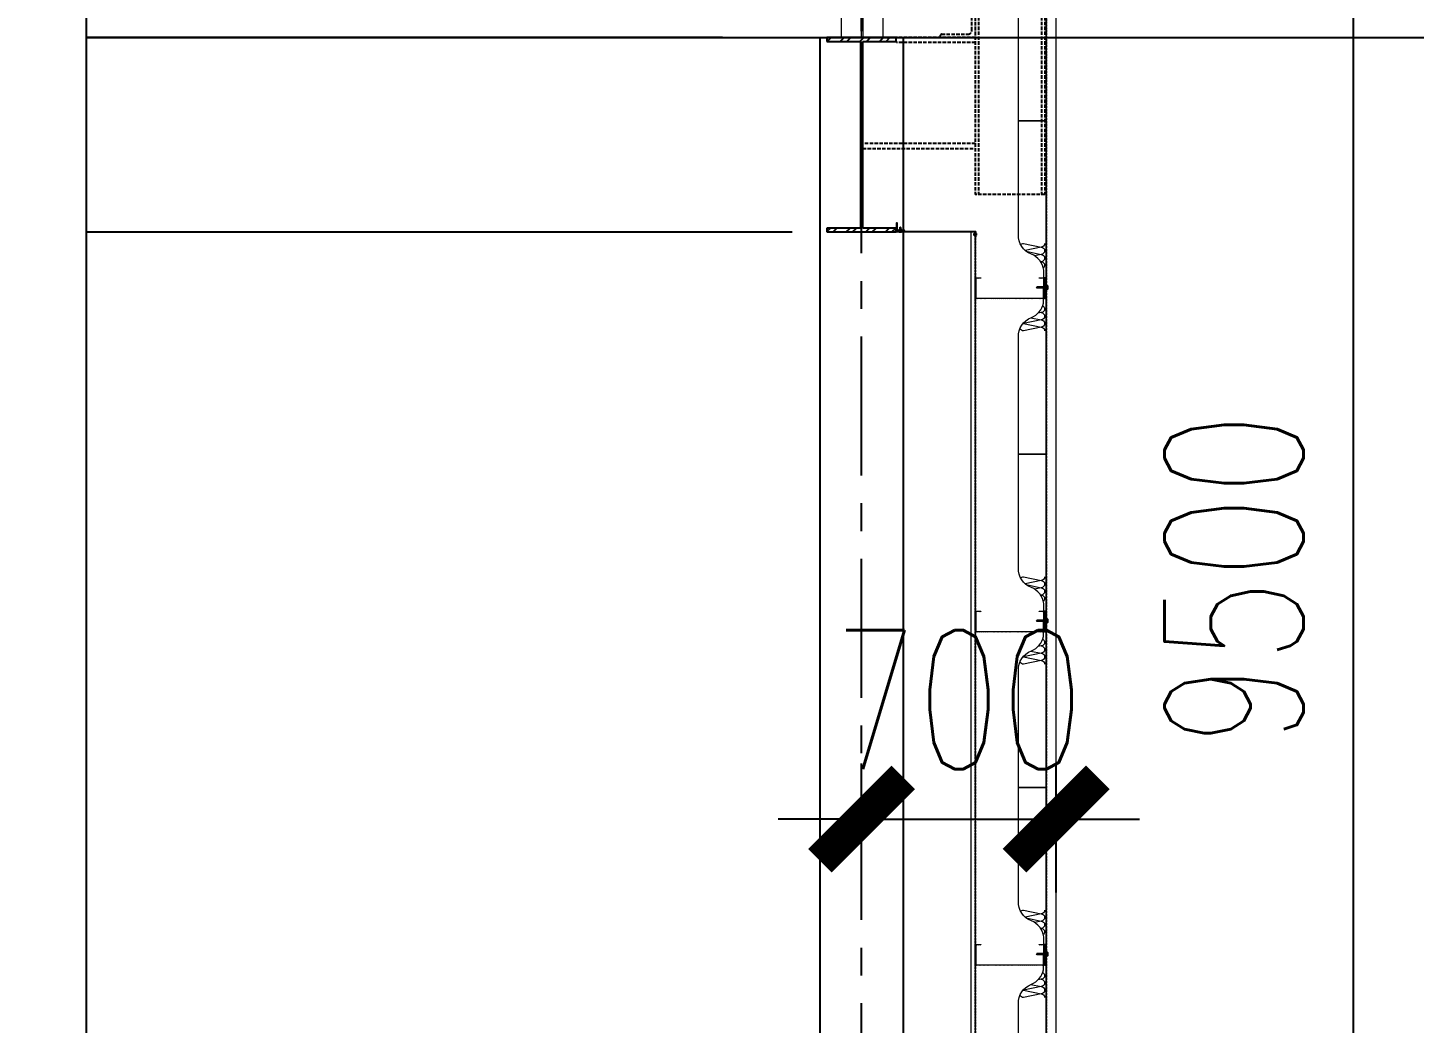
# Model space of a CAD drawing. Extents: x 220580 to 2027826, y -309201 to 71987.
# Drawn here: x 401060 to 406049, y -157128 to -153544 of the extents above; entities that cross this region are included whole.
import ezdxf
from ezdxf.enums import TextEntityAlignment as Align

# ---------------------------------------------------------------- set-up
doc = ezdxf.new("R2010")
doc.units = 0
for name, pattern in [('__DASH', [0.35, 0.25, -0.1]), ('CENTER', [2, 1.25, -0.25, 0.25, -0.25]), ('DOTE', [2.42, 2, -0.2, 0.02, -0.2]), ('ZN-DASH', [0.35, 0.25, -0.1]), ('ZN-DOT', [0.25, 0, -0.25])]:
    doc.linetypes.add(name, pattern=pattern)
for name, color, linetype in [('!ZN1-填充-8', 8, 'Continuous'), ('!ZN4-配件-11', 11, 'Continuous'), ('!ZN5-钢材断面-2', 2, 'Continuous'), ('!ZN6-层高线-8', 8, 'ZN-DOT'), ('!ZN6-虚线-8', 8, 'ZN-DASH'), ('1 轴线 辅助线', 1, 'CENTER'), ('3符号', 173, 'Continuous'), ('A-AXIS-DOTE', 14, 'DOTE'), ('A-LIN-V', 9, 'Continuous'), ('DIM', 173, 'Continuous'), ('Steel', 4, 'Continuous'), ('建-墙-填充', 8, 'Continuous'), ('建-柱-钢', 9, 'Continuous')]:
    doc.layers.add(name, color=color, linetype=linetype)
doc.layers.add('0_INSULATION', color=252, linetype='Continuous', lineweight=9, transparency=0.2)
for name, color, linetype, lineweight in [('0_PURLIN-CON', 253, 'Continuous', 15), ('0_SCREW RIVET', 4, 'Continuous', 15), ('S-dim', 81, 'Continuous', 0), ('彩钢板', 6, 'Continuous', 15), ('防火岩棉', 252, 'Continuous', 13)]:
    doc.layers.add(name, color=color, linetype=linetype, lineweight=lineweight)
doc.styles.add('DHTEXT-1', font='ROMANS.shx', dxfattribs={"width": 0.7, "bigfont": 'CHINESE.shx'})
doc.dimstyles.new('ZN200', dxfattribs={"dimscale": 200, "dimtxt": 2.5, "dimasz": 1.5, "dimexe": 1, "dimexo": 2, "dimgap": 0.9, "dimtad": 1, "dimdec": 0, "dimdsep": 46, "dimtxsty": 'DHTEXT-1', "dimblk": 'ARCHTICK', "dimcen": 2.5, "dimclrd": 173, "dimclre": 173, "dimclrt": 7, "dimazin": 2, "dimtfac": 1, "dimtdec": 0, "dimtix": 1, "dimtmove": 2, "dimatfit": 3, "dimfxl": 0, "dimtolj": 1, "dimtzin": 0, "dimarcsym": 0})

# ---------------------------------------------------------------- blocks, each defined once
blk = doc.blocks.new('_ArchTick')
at = {"color": 0, "linetype": 'ByBlock', "const_width": 0.4}
blk.add_lwpolyline([(-0.5, -0.5), (0.5, 0.5)], dxfattribs=at)
blk = doc.blocks.new('*D866')
at = {"layer": 'Defpoints', "color": 0, "ltscale": 2, "transparency": 16777216}
for p in [(404993.2, -150779.4), (405830.1, -150779.4), (404993.2, -160279.4)]:
    blk.add_point(p, dxfattribs=at)
at = {"layer": 'DIM', "color": 173, "linetype": 'ByBlock', "lineweight": -2, "ltscale": 2, "transparency": 16777216}
for p, q in [((405393.2, -150779.4), (406030.1, -150779.4)), ((405830.1, -160279.4), (405830.1, -150779.4)), ((405393.2, -160279.4), (406030.1, -160279.4))]:
    blk.add_line(p, q, dxfattribs=at)
at = {"layer": 'DIM', "color": 173, "lineweight": -2, "ltscale": 2, "transparency": 16777216, "xscale": 300, "yscale": 300, "zscale": 300}
for p, rotation in [((405830.1, -150779.4), 90), ((405830.1, -160279.4), 270)]:
    blk.add_blockref('_ArchTick', p, dxfattribs=dict(at, rotation=rotation))
at = {"layer": 'DIM', "color": 7, "ltscale": 2, "transparency": 16777216, "insert": (405400.1, -155529.4), "char_height": 500, "attachment_point": 5, "rotation": 90, "style": 'DHTEXT-1'}
blk.add_mtext('\\A1;9500', dxfattribs=at)
blk = doc.blocks.new('*U612')
at = {"layer": '0_INSULATION'}
for p, q in [((114761.4, -53978.9), (114793, -53985.5)), ((114793, -53985.5), (114764.4, -53991.4)), ((114766.5, -53993.1), (114793, -53998.6)), ((114793, -53998.6), (114781.2, -54001)), ((114793, -54103.5), (114787.5, -54104.6)), ((114789.3, -54102.7), (114793, -54103.5)), ((114793, -54116.6), (114761.4, -54123.2)), ((114761.4, -54123.2), (114793, -54129.7)), ((114793, -54129.7), (114761.4, -54136.3)), ((114774.8, -54112.8), (114793, -54116.6))]:
    blk.add_line(p, q, dxfattribs=at)
blk.add_lwpolyline([(114802.2, -53758.1), (114802.2, -54358.1), (114752.2, -54358.1), (114752.2, -54147.5, -0.323318), (114775.7, -54112.5, 0.242761), (114797.7, -54086.4), (114798.1, -54027, 0.256774), (114775.7, -53998.1, -0.323318), (114752.2, -53963.1), (114752.2, -53758.1)], format="xyb", close=True, dxfattribs=at)
at = {"layer": '0_INSULATION', "extrusion": (0, 0, -1)}
for centre, start_param, end_param in [((114761.4, -53985.5), 5.406397, 6.283185), ((114793, -53978.9), 1.570796, 3.141593), ((114793, -53992), 0, 1.570796), ((114793, -53992), 1.570796, 3.141593), ((114793, -54005.2), 0, 1.570796), ((114793, -54005.2), 1.570796, 3.141593), ((114793, -54018.3), 0, 1.570796), ((114793, -54018.3), 1.570796, 2.416555), ((114793, -54096.9), 1.570796, 3.141593), ((114793, -54110), 0, 1.570796), ((114793, -54096.9), 0.524657, 1.570796), ((114761.4, -54129.7), 6.139662, 6.283185), ((114761.4, -54116.6), 3.141593, 3.269368), ((114793, -54110), 1.570796, 3.141593), ((114793, -54123.1), 0, 1.570796), ((114793, -54123.1), 1.570796, 3.141593), ((114793, -54136.3), 0, 1.570796), ((114761.4, -54129.7), 3.141593, 4.407145)]:
    blk.add_ellipse(centre, major_axis=(0, 6.56), ratio=0.988253, start_param=start_param, end_param=end_param, dxfattribs=at)
blk = doc.blocks.new('*U1967')
at = {"layer": '0_PURLIN-CON', "linetype": 'ByBlock', "lineweight": -2}
h = blk.add_hatch(dxfattribs=at)
h.set_pattern_fill('ANSI32', color=256, scale=2, angle=2.8624)
h.set_pattern_definition([(47.862405, (-81115.591, 63372.253), (-7.0631283, 6.3904494), []), (47.862405, (-81111.1065, 63372.477), (-7.0631283, 6.3904494), [])])
edge = h.paths.add_edge_path()
edge.add_line((75, 20), (75, 5))
edge.add_arc((70, 5), 5, -90, 0, ccw=False)
edge.add_line((70, 0), (5, 0))
edge.add_arc((5, 5), 5, 180, 270, ccw=False)
edge.add_line((0, 5), (0, 245))
edge.add_arc((5, 245), 5, 90, 180, ccw=False)
edge.add_line((5, 250), (70, 250))
edge.add_arc((70, 245), 5, 0, 90, ccw=False)
edge.add_line((75, 245), (75, 230))
edge.add_line((75, 230), (73, 230))
edge.add_line((73, 230), (73, 245))
edge.add_arc((70, 245), 3, 0, 90)
edge.add_line((70, 248), (5, 248))
edge.add_arc((5, 245), 3, 90, 180)
edge.add_line((2, 245), (2, 5))
edge.add_arc((5, 5), 3, 180, 270)
edge.add_line((5, 2), (70, 2))
edge.add_arc((70, 5), 3, 270, 360)
edge.add_line((73, 5), (73, 20))
edge.add_line((73, 20), (75, 20))
at = {"color": 0, "linetype": 'ByBlock'}
for p in [(0, 250), (75, 250), (0, 0), (75, 0)]:
    blk.add_point(p, dxfattribs=at)
at = {"layer": '0_PURLIN-CON', "linetype": 'ByBlock', "lineweight": -2}
blk.add_lwpolyline([(75, 20), (75, 5, -0.414214), (70, 0), (5, 0, -0.414214), (0, 5), (0, 245, -0.414214), (5, 250), (70, 250, -0.414214), (75, 245), (75, 230), (73, 230), (73, 245, 0.414214), (70, 248), (5, 248, 0.414214), (2, 245), (2, 5, 0.414214), (5, 2), (70, 2, 0.414214), (73, 5), (73, 20)], format="xyb", close=True, dxfattribs=at)
blk = doc.blocks.new('*U613')
at = {"layer": '0_INSULATION'}
for p, q in [((114761.4, -53978.9), (114793, -53985.5)), ((114793, -53985.5), (114764.4, -53991.4)), ((114766.5, -53993.1), (114793, -53998.6)), ((114793, -53998.6), (114781.2, -54001)), ((114793, -54103.5), (114787.5, -54104.6)), ((114789.3, -54102.7), (114793, -54103.5)), ((114793, -54116.6), (114761.4, -54123.2)), ((114761.4, -54123.2), (114793, -54129.7)), ((114793, -54129.7), (114761.4, -54136.3)), ((114774.8, -54112.8), (114793, -54116.6))]:
    blk.add_line(p, q, dxfattribs=at)
blk.add_lwpolyline([(114802.2, -53758.1), (114802.2, -54358.1), (114752.2, -54358.1), (114752.2, -54147.5, -0.323318), (114775.7, -54112.5, 0.242761), (114797.7, -54086.4), (114798.1, -54027, 0.256774), (114775.7, -53998.1, -0.323318), (114752.2, -53963.1), (114752.2, -53758.1)], format="xyb", close=True, dxfattribs=at)
at = {"layer": '0_INSULATION', "extrusion": (0, 0, -1)}
for centre, start_param, end_param in [((114761.4, -53985.5), 5.406397, 6.283185), ((114793, -53978.9), 1.570796, 3.141593), ((114793, -53992), 0, 1.570796), ((114793, -53992), 1.570796, 3.141593), ((114793, -54005.2), 0, 1.570796), ((114793, -54005.2), 1.570796, 3.141593), ((114793, -54018.3), 0, 1.570796), ((114793, -54018.3), 1.570796, 2.416555), ((114793, -54096.9), 1.570796, 3.141593), ((114793, -54110), 0, 1.570796), ((114793, -54096.9), 0.524657, 1.570796), ((114761.4, -54129.7), 6.139662, 6.283185), ((114761.4, -54116.6), 3.141593, 3.269368), ((114793, -54110), 1.570796, 3.141593), ((114793, -54123.1), 0, 1.570796), ((114793, -54123.1), 1.570796, 3.141593), ((114793, -54136.3), 0, 1.570796), ((114761.4, -54129.7), 3.141593, 4.407145)]:
    blk.add_ellipse(centre, major_axis=(0, 6.56), ratio=0.988253, start_param=start_param, end_param=end_param, dxfattribs=at)
blk = doc.blocks.new('*U614')
at = {"layer": '0_INSULATION'}
for p, q in [((114761.4, -53978.9), (114793, -53985.5)), ((114793, -53985.5), (114764.4, -53991.4)), ((114766.5, -53993.1), (114793, -53998.6)), ((114793, -53998.6), (114781.2, -54001)), ((114793, -54103.5), (114787.5, -54104.6)), ((114789.3, -54102.7), (114793, -54103.5)), ((114793, -54116.6), (114761.4, -54123.2)), ((114761.4, -54123.2), (114793, -54129.7)), ((114793, -54129.7), (114761.4, -54136.3)), ((114774.8, -54112.8), (114793, -54116.6))]:
    blk.add_line(p, q, dxfattribs=at)
blk.add_lwpolyline([(114802.2, -53758.1), (114802.2, -54358.1), (114752.2, -54358.1), (114752.2, -54147.5, -0.323318), (114775.7, -54112.5, 0.242761), (114797.7, -54086.4), (114798.1, -54027, 0.256774), (114775.7, -53998.1, -0.323318), (114752.2, -53963.1), (114752.2, -53758.1)], format="xyb", close=True, dxfattribs=at)
at = {"layer": '0_INSULATION', "extrusion": (0, 0, -1)}
for centre, start_param, end_param in [((114761.4, -53985.5), 5.406397, 6.283185), ((114793, -53978.9), 1.570796, 3.141593), ((114793, -53992), 0, 1.570796), ((114793, -53992), 1.570796, 3.141593), ((114793, -54005.2), 0, 1.570796), ((114793, -54005.2), 1.570796, 3.141593), ((114793, -54018.3), 0, 1.570796), ((114793, -54018.3), 1.570796, 2.416555), ((114793, -54096.9), 1.570796, 3.141593), ((114793, -54110), 0, 1.570796), ((114793, -54096.9), 0.524657, 1.570796), ((114761.4, -54129.7), 6.139662, 6.283185), ((114761.4, -54116.6), 3.141593, 3.269368), ((114793, -54110), 1.570796, 3.141593), ((114793, -54123.1), 0, 1.570796), ((114793, -54123.1), 1.570796, 3.141593), ((114793, -54136.3), 0, 1.570796), ((114761.4, -54129.7), 3.141593, 4.407145)]:
    blk.add_ellipse(centre, major_axis=(0, 6.56), ratio=0.988253, start_param=start_param, end_param=end_param, dxfattribs=at)
blk = doc.blocks.new('*U615')
at = {"layer": '0_INSULATION'}
for p, q in [((114761.4, -53978.9), (114793, -53985.5)), ((114793, -53985.5), (114764.4, -53991.4)), ((114766.5, -53993.1), (114793, -53998.6)), ((114793, -53998.6), (114781.2, -54001)), ((114793, -54103.5), (114787.5, -54104.6)), ((114789.3, -54102.7), (114793, -54103.5)), ((114793, -54116.6), (114761.4, -54123.2)), ((114761.4, -54123.2), (114793, -54129.7)), ((114793, -54129.7), (114761.4, -54136.3)), ((114774.8, -54112.8), (114793, -54116.6))]:
    blk.add_line(p, q, dxfattribs=at)
blk.add_lwpolyline([(114802.2, -53758.1), (114802.2, -54358.1), (114752.2, -54358.1), (114752.2, -54147.5, -0.323318), (114775.7, -54112.5, 0.242761), (114797.7, -54086.4), (114798.1, -54027, 0.256774), (114775.7, -53998.1, -0.323318), (114752.2, -53963.1), (114752.2, -53758.1)], format="xyb", close=True, dxfattribs=at)
at = {"layer": '0_INSULATION', "extrusion": (0, 0, -1)}
for centre, start_param, end_param in [((114761.4, -53985.5), 5.406397, 6.283185), ((114793, -53978.9), 1.570796, 3.141593), ((114793, -53992), 0, 1.570796), ((114793, -53992), 1.570796, 3.141593), ((114793, -54005.2), 0, 1.570796), ((114793, -54005.2), 1.570796, 3.141593), ((114793, -54018.3), 0, 1.570796), ((114793, -54018.3), 1.570796, 2.416555), ((114793, -54096.9), 1.570796, 3.141593), ((114793, -54110), 0, 1.570796), ((114793, -54096.9), 0.524657, 1.570796), ((114761.4, -54129.7), 6.139662, 6.283185), ((114761.4, -54116.6), 3.141593, 3.269368), ((114793, -54110), 1.570796, 3.141593), ((114793, -54123.1), 0, 1.570796), ((114793, -54123.1), 1.570796, 3.141593), ((114793, -54136.3), 0, 1.570796), ((114761.4, -54129.7), 3.141593, 4.407145)]:
    blk.add_ellipse(centre, major_axis=(0, 6.56), ratio=0.988253, start_param=start_param, end_param=end_param, dxfattribs=at)
blk = doc.blocks.new('A$C730cbf65')
at = {"layer": 'Steel', "color": 8, "linetype": '__DASH', "ltscale": 50}
for p, q in [((84, 2650), (84, 406.5)), ((334, 2650), (84, 2650)), ((96, 2650), (96, 406.5)), ((322, 2650), (322, 406.5)), ((334, 2650), (334, 406.5)), ((84, 406.5), (84, -565.3)), ((96, 406.5), (96, -565.3)), ((322, 406.5), (322, -565.3)), ((334, 406.5), (334, -565.3)), ((84, 0), (-200, 0)), ((84, -18), (-200, -18)), ((84, -382), (-321, -382)), ((-321, -400), (84, -400)), ((334, -565.3), (84, -565.3))]:
    blk.add_line(p, q, dxfattribs=at)
blk.add_lwpolyline([(84, 0), (-41, 0), (-41, 8, -0.414214), (-37, 12), (58, 12, 0.414214), (72, 26), (72, 121, -0.414214), (76, 125), (84, 125), (84, 0)], format="xyb", dxfattribs=at)
blk = doc.blocks.new('*U609')
at = {"color": 0, "linetype": 'CENTER', "ltscale": 3}
blk.add_line((6.6, 0), (-2.5, 0), dxfattribs=at)
at = {"linetype": 'ByBlock', "lineweight": -2, "ltscale": 10}
for p, q in [((-1.2, -3), (-1.2, 3)), ((0, 4.2), (0, -4.2)), ((2.1, 2), (0, 2)), ((2.1, 2.5), (2.1, -2.5)), ((2.1, -2), (0, -2))]:
    blk.add_line(p, q, dxfattribs=at)
for centre, radius, start, end in [((4.4, 0), 5.96, 160.395, 199.605), ((0, 3), 1.2, 90, 180), ((3.6, 2.5), 1.5, 348.448, 180), ((12.8, 0), 8, 164.3308, 195.6692), ((2.8, 0), 2.67, 323.2266, 36.7843), ((0, -3), 1.2, 180, 270), ((3.6, -2.5), 1.5, 180, 11.552)]:
    blk.add_arc(centre, radius, start, end, dxfattribs=at)
at = {"layer": 'Defpoints', "color": 0, "ltscale": 10, "style": 'DHTEXT-1', "width": 0.7}
blk.add_text('D4', height=1, rotation=90, dxfattribs=at).set_placement((4, -1.8), align=Align.CENTER)
blk = doc.blocks.new('ZN-角钢30X30X3')
at = {"layer": '!ZN1-填充-8'}
h = blk.add_hatch(dxfattribs=at)
h.set_pattern_fill('ANSI32', color=256, scale=0.5, style=0)
edge = h.paths.add_edge_path()
edge.add_line((0, 0), (0, 30))
edge.add_line((0, 30), (2, 30))
edge.add_arc((2, 29), 1, 360, 450, ccw=False)
edge.add_line((3, 29), (3, 7.5))
edge.add_arc((7.5, 7.5), 4.5, 180, 270)
edge.add_line((7.5, 3), (29, 3))
edge.add_arc((29, 2), 1, 360, 450, ccw=False)
edge.add_line((30, 2), (30, 0))
edge.add_line((30, 0), (0, 0))
at = {"layer": '!ZN5-钢材断面-2'}
blk.add_lwpolyline([(0, 0), (0, 30), (2, 30, -0.414214), (3, 29), (3, 7.5, 0.414214), (7.5, 3), (29, 3, -0.414214), (30, 2), (30, 0), (0, 0)], format="xyb", dxfattribs=at)
blk = doc.blocks.new('*U2033')
at = {"layer": '!ZN5-钢材断面-2', "extrusion": (0, 0, -1), "zscale": -1, "rotation": 90}
blk.add_blockref('ZN-角钢30X30X3', (0, 0), dxfattribs=at)
blk = doc.blocks.new('*U605')
at = {"color": 0, "linetype": 'CENTER', "ltscale": 3}
blk.add_line((-1.6, 0), (17.6, 0), dxfattribs=at)
at = {"linetype": 'ByBlock', "ltscale": 10}
for p, q in [((0.2, 4.7), (0.2, -4.6)), ((3.8, 2.4), (4.5, -2.4)), ((5.4, 2.4), (6.1, -2.4)), ((7, 2.4), (7.7, -2.4)), ((8.6, 2.4), (9.3, -2.4)), ((9.4, -1.8), (2.8, -1.8))]:
    blk.add_line(p, q, dxfattribs=at)
for points in [[(0.2, -4.6), (0, -4.6), (0, 4.7), (0.2, 4.7), (2.8, 2.1), (2.8, 2), (2.8, -2)], [(4.1, -1.8), (3.4, 1.8), (3.8, 2.4), (4.1, 1.8), (4.8, -1.8), (4.5, -2.4)], [(5.7, -1.8), (5, 1.8), (5.4, 2.4), (5.7, 1.8), (6.4, -1.8), (6.1, -2.4)], [(7.3, -1.8), (6.6, 1.8), (7, 2.4), (7.3, 1.8), (8, -1.8), (7.7, -2.4)], [(8.9, -1.8), (8.2, 1.8), (8.6, 2.4), (8.9, 1.8), (9.6, -1.8), (9.3, -2.4)]]:
    blk.add_lwpolyline(points, close=True, dxfattribs=at)
blk.add_lwpolyline([(9.4, 1.8), (2.8, 1.8)], dxfattribs=at)
for points in [[(9.4, -1.8, -0.414214), (9.5, -1.9), (9.5, -2), (14.4, -2), (16, -0.2), (16, 0.2), (14.4, 2), (9.5, 2), (9.5, 1.9, -0.414214), (9.4, 1.8)], [(11.3, -2), (11.2, -1), (10.7, -1.3, -0.530462), (10, -1), (9.8, 0.1, -0.651316), (10.4, 0.5), (10.8, 0.2), (11.5, 0.6), (16, -0.2, -0.201226), (14.4, 2)]]:
    blk.add_lwpolyline(points, format="xyb", dxfattribs=at)
at = {"layer": 'Defpoints', "color": 0, "ltscale": 10, "style": 'DHTEXT-1', "width": 0.7}
blk.add_text('4.8', height=1, rotation=90, dxfattribs=at).set_placement((1.9, -1), align=Align.CENTER)
blk = doc.blocks.new('$紧固件$00000145')
at = {"layer": '0_SCREW RIVET'}
for p, q in [((-1.7, 9.4), (-1.7, 7.2)), ((-1.7, 6.7), (-1.7, 5)), ((-1.7, 4.5), (-1.7, 2.8)), ((-1.7, 2.3), (-1.7, 0.6)), ((-1.7, 0.1), (-1.7, -1.6)), ((2.8, 9.4), (2.8, 7.6)), ((2.8, 7.1), (2.8, 5.4)), ((2.8, 4.9), (2.8, 3.2)), ((2.8, 2.7), (2.8, 1)), ((2.8, 0.5), (2.8, -1.2)), ((-1.7, -2.1), (-1.7, -3.8)), ((-1.7, -4.3), (-1.7, -6)), ((-1.7, -6.5), (-1.7, -8.2)), ((-1.7, -8.7), (-1.7, -10.5)), ((-1.7, -11), (-1.7, -12.7)), ((-1.7, -13.2), (-1.7, -14.9)), ((-1.7, -15.4), (-1.7, -17.1)), ((-1.7, -17.6), (-1.7, -19.3)), ((-1.7, -19.8), (-1.7, -24.8)), ((-1.7, -24.8), (0.5, -26.6)), ((0.5, -26.6), (2.8, -24.8)), ((2.8, -1.7), (2.8, -3.4)), ((2.8, -3.9), (2.8, -5.6)), ((2.8, -6.1), (2.8, -7.8)), ((2.8, -8.3), (2.8, -10.1)), ((2.8, -10.6), (2.8, -12.3)), ((2.8, -12.8), (2.8, -14.5)), ((2.8, -15), (2.8, -16.7)), ((2.8, -17.2), (2.8, -18.9)), ((2.8, -19.4), (2.8, -24.8))]:
    blk.add_line(p, q, dxfattribs=at)
blk.add_lwpolyline([(-6.5, 12.1, -0.414214), (-2.5, 16.1), (3.5, 16.1, -0.414214), (7.5, 12.1), (7.5, 12.2), (7.5, 11.4), (-6.5, 11.4), (-6.5, 12.2)], format="xyb", close=True, dxfattribs=at)
for points in [[(-4, 11.4), (5, 11.4), (5, 9.4), (-4, 9.4)], [(-1.7, 6.7), (2.8, 7.1), (3.3, 7.4), (2.8, 7.6), (-1.7, 7.2), (-2.2, 6.9)], [(-1.7, 4.5), (2.8, 4.9), (3.3, 5.2), (2.8, 5.4), (-1.7, 5), (-2.2, 4.7)], [(-1.7, 2.3), (2.8, 2.7), (3.3, 3), (2.8, 3.2), (-1.7, 2.8), (-2.2, 2.5)], [(-1.7, 0.1), (2.8, 0.5), (3.3, 0.8), (2.8, 1), (-1.7, 0.6), (-2.2, 0.3)], [(-1.7, -2.1), (2.8, -1.7), (3.3, -1.4), (2.8, -1.2), (-1.7, -1.6), (-2.2, -1.9)], [(-1.7, -4.3), (2.8, -3.9), (3.3, -3.6), (2.8, -3.4), (-1.7, -3.8), (-2.2, -4.1)], [(-1.7, -6.5), (2.8, -6.1), (3.3, -5.8), (2.8, -5.6), (-1.7, -6), (-2.2, -6.3)], [(-1.7, -8.7), (2.8, -8.3), (3.3, -8.1), (2.8, -7.8), (-1.7, -8.2), (-2.2, -8.5)], [(-1.7, -11), (2.8, -10.6), (3.3, -10.3), (2.8, -10.1), (-1.7, -10.5), (-2.2, -10.7)], [(-1.7, -13.2), (2.8, -12.8), (3.3, -12.5), (2.8, -12.3), (-1.7, -12.7), (-2.2, -13)], [(-1.7, -15.4), (2.8, -15), (3.3, -14.7), (2.8, -14.5), (-1.7, -14.9), (-2.2, -15.2)], [(-1.7, -17.6), (2.8, -17.2), (3.3, -16.9), (2.8, -16.7), (-1.7, -17.1), (-2.2, -17.4)]]:
    blk.add_lwpolyline(points, close=True, dxfattribs=at)
for points in [[(1.7, -19), (-1.7, -19.3), (-2.2, -19.6), (-1.7, -19.8), (1.6, -19.5)], [(0.5, -26.6), (1.9, -18), (2.5, -19.4), (2.5, -19.4), (2.8, -19.9)], [(2.3, -18.9), (2.8, -18.9), (3.3, -19.1), (2.8, -19.4), (2.5, -19.4)]]:
    blk.add_lwpolyline(points, dxfattribs=at)
blk = doc.blocks.new('*U978')
at = {"color": 4}
for points in [[(-7, -1, 1), (9, -1, 1), (-7, -1, 1)], [(-5.4, -1, 1), (7.4, -1, 1), (-5.4, -1, 1)], [(-3, -1, 1), (5, -1, 1), (-3, -1, 1)], [(1, -3.8, 2.414214), (-1.8, -1, 2.414214)]]:
    blk.add_lwpolyline(points, format="xyb", dxfattribs=at)
blk.add_lwpolyline([(1, -8.3), (-5.7, -4.6), (-5.7, 2.6), (1, 6.3), (7.7, 2.6), (7.7, -4.6), (1, -8.3)], dxfattribs=at)
at = {"color": 1, "linetype": 'CENTER', "ltscale": 3}
for points in [[(1, 11.8), (1, -13.8)], [(-11.8, -1), (13.8, -1)]]:
    blk.add_lwpolyline(points, dxfattribs=at)
blk = doc.blocks.new('4356')
at = {"layer": 'S-dim', "ltscale": 10}
for p, q in [((1239454.8, -86062.1), (1239604.8, -86062.1)), ((1239454.8, -86062.1), (1239454.8, -86402.1)), ((1239526.8, -86062.1), (1239526.8, -86402.1)), ((1239532.8, -86062.1), (1239532.8, -86402.1)), ((1239604.8, -86062.1), (1239604.8, -86402.1)), ((1239454.8, -86402.1), (1239604.8, -86402.1))]:
    blk.add_line(p, q, dxfattribs=at)
at = {"xscale": 1.010860484544767, "yscale": 1.010860484544767, "zscale": 1.010860484544767}
for p in [(1239488.8, -86101.1), (1239568.8, -86101.1), (1239488.8, -86281.1), (1239568.8, -86281.1)]:
    blk.add_blockref('*U978', p, dxfattribs=at)
blk = doc.blocks.new('A$C073f1b6f')
at = {"layer": 'S-dim'}
blk.add_blockref('4356', (-1240263.8, 83602.1), dxfattribs=at)
blk = doc.blocks.new('*D1147')
at = {"layer": 'Defpoints', "color": 0, "ltscale": 2000, "transparency": 16777216}
for p in [(404759.9, -156393.1), (404059.9, -157057), (404759.9, -157057)]:
    blk.add_point(p, dxfattribs=at)
at = {"layer": 'DIM', "color": 173, "linetype": 'ByBlock', "lineweight": -2, "ltscale": 2000, "transparency": 16777216}
for p, q in [((404059.9, -156657), (404059.9, -156193.1)), ((404759.9, -156657), (404759.9, -156193.1)), ((404059.9, -156393.1), (403759.9, -156393.1)), ((404059.9, -156393.1), (404759.9, -156393.1)), ((404759.9, -156393.1), (405059.9, -156393.1))]:
    blk.add_line(p, q, dxfattribs=at)
at = {"layer": 'DIM', "color": 173, "lineweight": -2, "ltscale": 2000, "transparency": 16777216, "xscale": 300, "yscale": 300, "zscale": 300}
blk.add_blockref('_ArchTick', (404059.9, -156393.1), dxfattribs=at)
at = {"layer": 'DIM', "color": 173, "lineweight": -2, "ltscale": 2000, "transparency": 16777216, "xscale": 300, "yscale": 300, "zscale": 300, "rotation": 180}
blk.add_blockref('_ArchTick', (404759.9, -156393.1), dxfattribs=at)
at = {"layer": 'DIM', "color": 7, "ltscale": 2000, "transparency": 16777216, "insert": (404409.9, -155963.1), "char_height": 500, "attachment_point": 5, "style": 'DHTEXT-1'}
blk.add_mtext('\\A1;700', dxfattribs=at)

msp = doc.modelspace()

# ---------------------------------------------------------------- hatches: boundary and pattern name
at = {"layer": '建-墙-填充'}
h = msp.add_hatch(dxfattribs=at)
h.set_pattern_fill('金属', color=256, scale=20, style=0)
h.set_pattern_definition([(45, (1966926.833, -733536.803), (-35.355339, 35.355339), []), (45, (1966950.403, -733536.803), (-35.355339, 35.355339), [])])
h.paths.add_polyline_path([(404184.9, -153579.4), (403934.9, -153579.4), (403934.9, -153593.4), (404055.9, -153593.4), (404055.9, -154265.4), (403934.9, -154265.4), (403934.9, -154279.4), (404184.9, -154279.4), (404184.9, -154265.4), (404063.9, -154265.4), (404063.9, -153593.4), (404184.9, -153593.4)])

# ---------------------------------------------------------------- linework, layer by layer
at = {"layer": '!ZN6-虚线-8', "ltscale": 30}
for p, q in [((404724.7, -160281.2), (404724.7, -150814.6)), ((404468.3, -154279.4), (404468.3, -160290.8, 0))]:
    msp.add_line(p, q, dxfattribs=at)
at = {"layer": '1 轴线 辅助线', "ltscale": 400}
msp.add_line((404059.9, -167956.2), (404059.9, -148390.8), dxfattribs=at)
at = {"layer": '3符号'}
msp.add_lwpolyline([(401269.5, -149061), (401269.5, -158254.5), (401479.5, -158330.9), (401059.5, -158405), (401269.5, -158479.5), (401269.5, -167673)], dxfattribs=at)
at = {"layer": 'A-AXIS-DOTE', "linetype": '__DASH', "ltscale": 2}
msp.add_line((401269.5, -153579.4), (410637.2, -153579.4), dxfattribs=at)
at = {"layer": 'A-LIN-V'}
for p, q in [((403559.9, -153579.4), (401269.5, -153579.4)), ((403559.9, -153579.4), (404459.7, -153579.4)), ((403909.9, -153579.4), (403909.9, -165279.4)), ((404209.9, -153579.4), (404209.9, -165229.4)), ((401269.5, -154279.4), (403809.9, -154279.4))]:
    msp.add_line(p, q, dxfattribs=at)
at = {"layer": '建-柱-钢'}
for p, q in [((404184.9, -153579.4), (403934.9, -153579.4)), ((404184.9, -153579.4), (403934.9, -153579.4)), ((403934.9, -153579.4), (403934.9, -153593.4)), ((403934.9, -153593.4), (404055.9, -153593.4)), ((404055.9, -153593.4), (404055.9, -154265.4)), ((404063.9, -154265.4), (404063.9, -153593.4)), ((404063.9, -153593.4), (404184.9, -153593.4)), ((404184.9, -153593.4), (404184.9, -153579.4)), ((404055.9, -154265.4), (403934.9, -154265.4)), ((403934.9, -154265.4), (403934.9, -154279.4)), ((403934.9, -154279.4), (404184.9, -154279.4)), ((403934.9, -154279.4), (404184.9, -154279.4)), ((404184.9, -154265.4), (404063.9, -154265.4)), ((404184.9, -154279.4), (404184.9, -154265.4))]:
    msp.add_line(p, q, dxfattribs=at)
at = {"layer": '彩钢板', "color": 1}
for p, q in [((404723.9, -160281.1), (404723.9, -150814.6)), ((404759.9, -160279.4), (404759.9, -150814.6))]:
    msp.add_line(p, q, dxfattribs=at)
at = {"layer": '彩钢板'}
for p, q in [((404184.9, -154279.4), (404468.9, -154279.4)), ((404470.4, -154277.9), (404186, -154277.9)), ((404452.9, -154279.4), (404452.9, -160290.8, 0)), ((404468.9, -154279.4), (404468.9, -160290.8, 0)), ((404470.4, -154297.9), (404468.9, -154297.9)), ((404470.4, -154277.9), (404470.4, -154297.9))]:
    msp.add_line(p, q, dxfattribs=at)
at = {"layer": '彩钢板', "ltscale": 50}
msp.add_line((404468.9, -154297.9), (404468.9, -154279.4), dxfattribs=at)
at = {"layer": '防火岩棉', "color": 0, "const_width": 3.75, "elevation": 0}
msp.add_lwpolyline([(404722.5, -160280.9), (404722.5, -150814)], dxfattribs=at)

# ---------------------------------------------------------------- block references
at = {"layer": '!ZN4-配件-11'}
msp.add_blockref('*U2033', (404185, -154277.9), dxfattribs=at)
at = {"layer": '!ZN4-配件-11', "color": 1}
for name, p, rotation in [('*U605', (404199.3, -154279.4), 89.99999999999999), ('*U609', (404470.4, -154288.6), 180)]:
    msp.add_blockref(name, p, dxfattribs=dict(at, rotation=rotation))
at = {"layer": '!ZN6-层高线-8', "color": 6, "ltscale": 1000}
msp.add_blockref('A$C073f1b6f', (404795, -150779.4), dxfattribs=at)
at = {"xscale": 2, "yscale": 2, "zscale": 2}
for name, p in [('*U615', (175119.6, -45163.1)), ('*U614', (175119.6, -46363.1)), ('*U613', (175119.6, -47563.1)), ('*U612', (175119.6, -48763.1))]:
    msp.add_blockref(name, p, dxfattribs=at)
at = {"xscale": -1, "rotation": 270}
for p in [(404715.3, -154479.9), (404715.3, -155679.9), (404715.3, -156879.9)]:
    msp.add_blockref('$紧固件$00000145', p, dxfattribs=at)
at = {"layer": '0_PURLIN-CON', "extrusion": (-1.22465e-16, 1.09242e-25, -1), "xscale": -1, "rotation": 270}
for p in [(-404718.9, -154519.4), (-404718.9, -155719.4), (-404718.9, -156919.4)]:
    msp.add_blockref('*U1967', p, dxfattribs=at)
at = {"layer": 'Steel', "ltscale": 200}
msp.add_blockref('A$C730cbf65', (404385, -153579.4), dxfattribs=at)

# ---------------------------------------------------------------- dimensions: what is measured, and where the dimension line sits
at = {"layer": 'DIM', "ltscale": 2}
dim = msp.add_aligned_dim(p1=(404993.2, -160279.4), p2=(404993.2, -150779.4), distance=-837, dimstyle='ZN200', dxfattribs=at)
dim.commit()
dim.dimension.update_dxf_attribs({"geometry": '*D866', "text_midpoint": (405400.1, -155529.4)})
at = {"layer": 'DIM', "ltscale": 2000}
dim = msp.add_linear_dim(base=(404759.9, -156393.1), p1=(404059.9, -157057), p2=(404759.9, -157057), dimstyle='ZN200', dxfattribs=at)
dim.commit()
dim.dimension.update_dxf_attribs({"geometry": '*D1147', "text_midpoint": (404409.9, -155963.1)})

doc.saveas('drawing.dxf')
